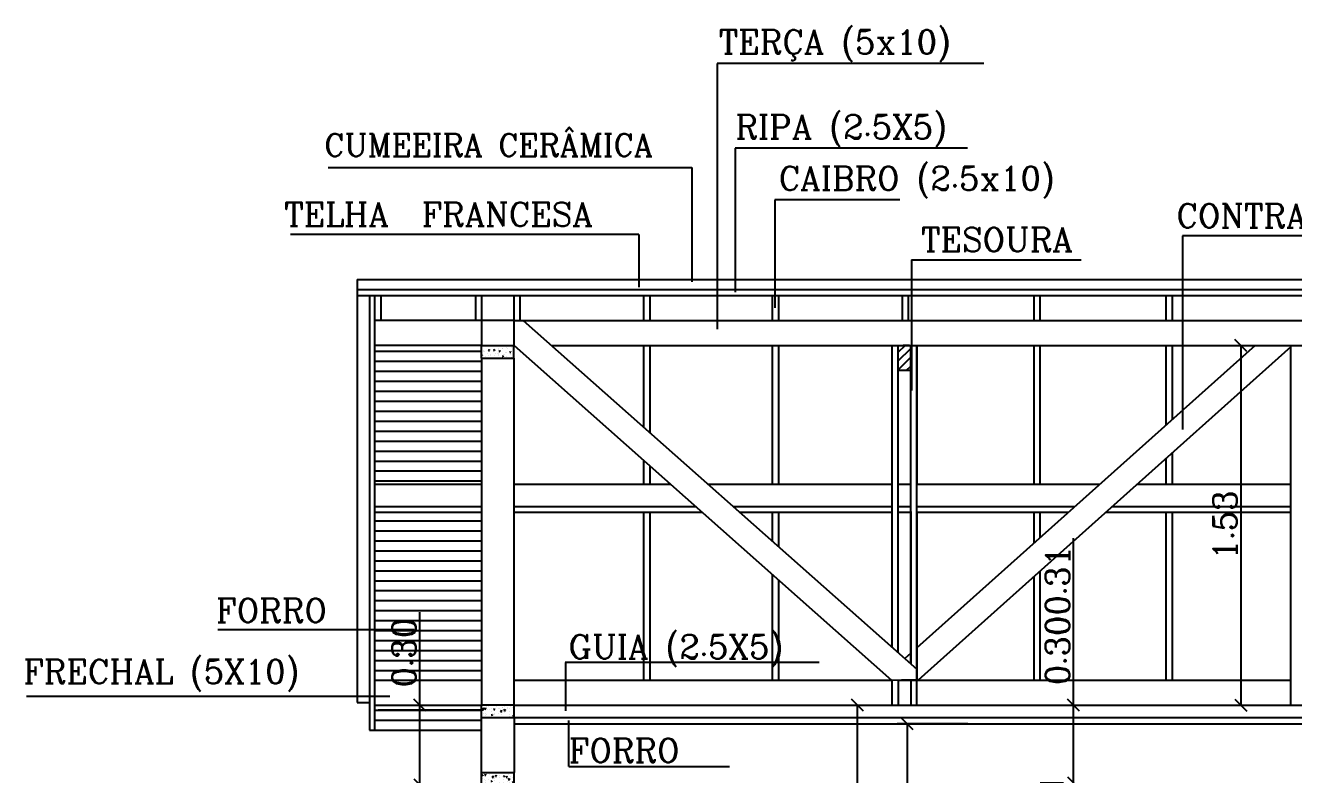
# Model space of a CAD drawing. Extents: x -43 to 70, y -5 to 23.
# Drawn here: x 9.29 to 14.38, y 13.15 to 16.16 of the extents above; entities that cross this region are included whole.
import ezdxf
from ezdxf.enums import TextEntityAlignment as Align

# ---------------------------------------------------------------- set-up
doc = ezdxf.new("R2010")
doc.units = 0
doc.header["$LTSCALE"] = 20
doc.layers.get('0').update_dxf_attribs({"color": 5, "linetype": 'CONTINUOUS'})
doc.layers.get('DEFPOINTS').update_dxf_attribs({"linetype": 'CONTINUOUS'})
for name, color, linetype in [('CONCRETO', 5, 'CONTINUOUS'), ('CORTE', 244, 'CONTINUOUS'), ('COTAS', 244, 'CONTINUOUS'), ('MADEIRAMENTO', 244, 'CONTINUOUS'), ('PAREDE', 7, 'CONTINUOUS'), ('TEXTO', 1, 'CONTINUOUS'), ('TEXTO2', 30, 'CONTINUOUS'), ('VERGA', 244, 'CONTINUOUS'), ('VISTAL', 30, 'CONTINUOUS')]:
    doc.layers.add(name, color=color, linetype=linetype)
doc.styles.add('ROMANC', font='romanc')
doc.dimstyles.new('ISO-25', dxfattribs={"dimscale": 0.8, "dimtxt": 0.12, "dimasz": 0.06, "dimexe": 0.05, "dimexo": 0.5, "dimgap": 0.02, "dimtad": 1, "dimtoh": 1, "dimzin": 1, "dimtxsty": 'ROMANC', "dimblk1": 'OBLIQUE', "dimblk2": 'OBLIQUE', "dimsah": 1, "dimcen": 0.12, "dimclrd": 244, "dimclre": 244, "dimclrt": 244, "dimazin": 3, "dimtfac": 1, "dimtdec": 4, "dimtmove": 0, "dimatfit": 3, "dimtvp": 1, "dimtolj": 1, "dimtzin": 0})

# ---------------------------------------------------------------- blocks, each defined once
blk = doc.blocks.new('*X2')
at = {"color": 0}
for p, q in [((24.0306, 9.0416), (24.0348, 9.0433)), ((24.0306, 9.0416), (24.0336, 9.0396)), ((24.033, 9.0426), (24.0359, 9.046)), ((24.033, 9.0426), (24.0366, 9.0423)), ((24.0334, 9.0247), (24.0334, 9.0247)), ((24.0336, 9.0396), (24.0348, 9.0432)), ((24.0346, 9.0358), (24.0346, 9.0358)), ((24.0366, 9.0422), (24.0359, 9.046)), ((24.0364, 9.0456), (24.0364, 9.0456)), ((24.0383, 9.0413), (24.043, 9.0462)), ((24.0383, 9.0413), (24.0437, 9.0405)), ((24.0416, 9.0151), (24.0416, 9.0151)), ((24.0437, 9.0405), (24.043, 9.0462)), ((24.0439, 9.0219), (24.0439, 9.0219)), ((24.0454, 9.0517), (24.0454, 9.0517)), ((24.0483, 9.0178), (24.0483, 9.0178)), ((24.049, 9.0378), (24.049, 9.0378)), ((24.0558, 9.0524), (24.0558, 9.0524)), ((24.0574, 9.0388), (24.0574, 9.0388)), ((24.0664, 9.0175), (24.0706, 9.0191)), ((24.0664, 9.0175), (24.0694, 9.0155)), ((24.0683, 9.0307), (24.0683, 9.0307)), ((24.0684, 9.0443), (24.0684, 9.0443)), ((24.0694, 9.0155), (24.0706, 9.0191)), ((24.0759, 9.0205), (24.0759, 9.0205)), ((24.0761, 9.0388), (24.0789, 9.0423)), ((24.0761, 9.0388), (24.0796, 9.0385)), ((24.0796, 9.0385), (24.079, 9.0422)), ((24.0795, 9.0223), (24.0795, 9.0223)), ((24.0795, 9.0201), (24.0795, 9.0201)), ((24.0802, 9.0423), (24.0802, 9.0423)), ((24.0878, 9.051), (24.0878, 9.051)), ((24.0945, 9.0221), (24.0945, 9.0221)), ((24.0953, 9.0438), (24.0953, 9.0438)), ((24.1005, 9.0429), (24.1005, 9.0429)), ((24.1024, 9.0314), (24.1071, 9.0363)), ((24.1024, 9.0314), (24.1077, 9.0306)), ((24.1033, 9.0367), (24.1033, 9.0367)), ((24.1077, 9.0306), (24.1071, 9.0363)), ((24.1079, 9.0192), (24.1079, 9.0192)), ((24.1103, 9.0458), (24.1103, 9.0458)), ((24.1103, 9.0265), (24.1103, 9.0265)), ((24.111, 9.0465), (24.111, 9.0465)), ((24.1168, 9.0368), (24.121, 9.0385)), ((24.1168, 9.0368), (24.1198, 9.0348)), ((24.1172, 9.0251), (24.1172, 9.0251)), ((24.1191, 9.0351), (24.122, 9.0385)), ((24.1191, 9.0351), (24.1227, 9.0347)), ((24.1198, 9.0348), (24.121, 9.0384)), ((24.1199, 9.0496), (24.1199, 9.0496)), ((24.1227, 9.0347), (24.122, 9.0385)), ((24.1325, 9.0416), (24.1325, 9.0416)), ((24.133, 9.0487), (24.133, 9.0487)), ((24.1383, 9.0427), (24.1383, 9.0427)), ((24.1399, 9.0178), (24.1399, 9.0178)), ((24.1406, 9.0304), (24.1406, 9.0304)), ((24.1413, 9.0504), (24.1413, 9.0504)), ((24.1519, 9.0483), (24.1519, 9.0483)), ((24.1526, 9.0127), (24.1568, 9.0143)), ((24.1526, 9.0127), (24.1556, 9.0107)), ((24.1551, 9.0301), (24.1551, 9.0301)), ((24.1556, 9.0107), (24.1568, 9.0143)), ((24.1359, 9.0069), (24.1359, 9.0069)), ((24.1399, 9.0104), (24.1399, 9.0104)), ((24.1543, 9.0084), (24.1543, 9.0084)), ((24.0292, 8.7758), (24.0334, 8.7774)), ((24.0292, 8.7758), (24.0322, 8.7738)), ((24.0303, 8.761), (24.0303, 8.761)), ((24.0322, 8.7738), (24.0334, 8.7774)), ((24.0388, 8.7582), (24.0388, 8.7582)), ((24.0396, 8.7781), (24.0396, 8.7781)), ((24.0399, 8.7756), (24.0428, 8.779)), ((24.0399, 8.7756), (24.0435, 8.7752)), ((24.0435, 8.7752), (24.0428, 8.779)), ((24.0455, 8.7732), (24.0455, 8.7732)), ((24.0564, 8.758), (24.0564, 8.758)), ((24.0571, 8.7797), (24.0571, 8.7797)), ((24.0653, 8.767), (24.0653, 8.767)), ((24.07, 8.7627), (24.07, 8.7627)), ((24.0702, 8.7678), (24.0748, 8.7727)), ((24.0702, 8.7678), (24.0755, 8.767)), ((24.0707, 8.7826), (24.0707, 8.7826)), ((24.0721, 8.7817), (24.0721, 8.7817)), ((24.0755, 8.767), (24.0748, 8.7727)), ((24.0775, 8.7718), (24.0775, 8.7718)), ((24.0791, 8.761), (24.0791, 8.761)), ((24.083, 8.7718), (24.0859, 8.7752)), ((24.083, 8.7718), (24.0866, 8.7715)), ((24.0866, 8.7715), (24.0859, 8.7752)), ((24.0949, 8.7847), (24.0949, 8.7847)), ((24.1003, 8.773), (24.1003, 8.773)), ((24.1008, 8.7669), (24.1008, 8.7669)), ((24.1015, 8.7869), (24.1015, 8.7869)), ((24.1095, 8.7705), (24.1095, 8.7705)), ((24.1147, 8.7598), (24.1147, 8.7598)), ((24.1154, 8.771), (24.1196, 8.7726)), ((24.1154, 8.771), (24.1184, 8.769)), ((24.117, 8.766), (24.117, 8.766)), ((24.1184, 8.769), (24.1197, 8.7726)), ((24.126, 8.768), (24.1289, 8.7715)), ((24.126, 8.768), (24.1296, 8.7677)), ((24.1296, 8.7677), (24.1289, 8.7715)), ((24.1311, 8.7707), (24.1311, 8.7707)), ((24.132, 8.768), (24.132, 8.768)), ((24.1342, 8.7579), (24.1389, 8.7628)), ((24.1342, 8.7579), (24.1395, 8.7571)), ((24.1353, 8.779), (24.1353, 8.779)), ((24.1395, 8.7571), (24.1389, 8.7628)), ((24.1416, 8.7691), (24.1416, 8.7691)), ((24.1497, 8.7658), (24.1497, 8.7658)), ((24.1547, 8.771), (24.1547, 8.771)), ((24.0338, 8.7425), (24.0338, 8.7425)), ((24.0381, 8.7382), (24.0381, 8.7382)), ((24.0413, 8.7561), (24.0413, 8.7561)), ((24.0447, 8.7478), (24.0447, 8.7478)), ((24.0633, 8.7374), (24.0633, 8.7374)), ((24.065, 8.7516), (24.0692, 8.7532)), ((24.065, 8.7516), (24.068, 8.7496)), ((24.0658, 8.7412), (24.0658, 8.7412)), ((24.068, 8.7496), (24.0692, 8.7532)), ((24.0693, 8.7427), (24.0693, 8.7427)), ((24.0797, 8.7538), (24.0797, 8.7538)), ((24.0978, 8.7398), (24.0978, 8.7398)), ((24.1001, 8.7469), (24.1001, 8.7469)), ((24.1012, 8.7423), (24.1012, 8.7423)), ((24.1162, 8.7443), (24.1162, 8.7443)), ((24.1299, 8.7384), (24.1299, 8.7384)), ((24.1304, 8.7508), (24.1304, 8.7508)), ((24.1376, 8.7388), (24.1376, 8.7388)), ((24.1389, 8.7473), (24.1389, 8.7473)), ((24.1513, 8.7468), (24.1555, 8.7484)), ((24.1513, 8.7468), (24.1542, 8.7448)), ((24.1543, 8.7448), (24.1555, 8.7484))]:
    blk.add_line(p, q, dxfattribs=at)
blk = doc.blocks.new('*X8')
at = {"color": 0, "linetype": 'CONTINUOUS'}
for p, q in [((11.1245, 14.8146), (11.1266, 14.8154)), ((11.1254, 14.8117), (11.1266, 14.8154)), ((11.126, 14.8509), (11.126, 14.8509)), ((11.1309, 14.8311), (11.1309, 14.8311)), ((11.1316, 14.851), (11.1316, 14.851)), ((11.1319, 14.8277), (11.1319, 14.8277)), ((11.1326, 14.8494), (11.1326, 14.8494)), ((11.1379, 14.8262), (11.1379, 14.8262)), ((11.1463, 14.8189), (11.1463, 14.8189)), ((11.152, 14.8319), (11.1548, 14.8353)), ((11.152, 14.8319), (11.1555, 14.8315)), ((11.1546, 14.8307), (11.1546, 14.8307)), ((11.1555, 14.8315), (11.1549, 14.8353)), ((11.158, 14.8496), (11.158, 14.8496)), ((11.1613, 14.8156), (11.1613, 14.8156)), ((11.162, 14.8356), (11.162, 14.8356)), ((11.1728, 14.8331), (11.177, 14.8347)), ((11.1728, 14.8331), (11.1758, 14.8311)), ((11.1729, 14.8322), (11.1729, 14.8322)), ((11.1758, 14.8311), (11.177, 14.8347)), ((11.1784, 14.8176), (11.1784, 14.8176)), ((11.1873, 14.819), (11.1873, 14.819)), ((11.19, 14.8482), (11.19, 14.8482)), ((11.1921, 14.8198), (11.1921, 14.8198)), ((11.1925, 14.8357), (11.1925, 14.8357)), ((11.1928, 14.8398), (11.1928, 14.8398)), ((11.195, 14.8281), (11.1979, 14.8315)), ((11.195, 14.8281), (11.1986, 14.8278)), ((11.1986, 14.8278), (11.1979, 14.8315)), ((11.2075, 14.8377), (11.2075, 14.8377)), ((11.2079, 14.8382), (11.2079, 14.8382)), ((11.2104, 14.8162), (11.2104, 14.8162)), ((11.2145, 14.817), (11.2145, 14.817)), ((11.2221, 14.8469), (11.2221, 14.8469)), ((11.2222, 14.825), (11.2222, 14.825)), ((11.2224, 14.8237), (11.2224, 14.8237)), ((11.2231, 14.8436), (11.2231, 14.8436)), ((11.2253, 14.8511), (11.2262, 14.8505)), ((11.2262, 14.8504), (11.2264, 14.8511)), ((11.2302, 14.8406), (11.2302, 14.8406)), ((11.238, 14.8243), (11.2409, 14.8278)), ((11.238, 14.8243), (11.2416, 14.824)), ((11.2416, 14.824), (11.2409, 14.8278)), ((11.2424, 14.8149), (11.2424, 14.8149)), ((11.2429, 14.8442), (11.2429, 14.8442)), ((11.2523, 14.822), (11.2523, 14.822)), ((11.2536, 14.8282), (11.2536, 14.8282)), ((11.2541, 14.8455), (11.2541, 14.8455)), ((11.2543, 14.8481), (11.2543, 14.8481)), ((11.1245, 14.8123), (11.1254, 14.8118)), ((11.127, 14.8122), (11.127, 14.8122)), ((11.1301, 14.8111), (11.1301, 14.8111)), ((11.1388, 14.807), (11.1388, 14.807)), ((11.1523, 14.813), (11.1523, 14.813)), ((11.159, 14.8109), (11.159, 14.8109)), ((11.1739, 14.8011), (11.1749, 14.802)), ((11.175, 14.8011), (11.1749, 14.802)), ((11.1767, 14.812), (11.1767, 14.812)), ((11.191, 14.8095), (11.191, 14.8095)), ((11.1917, 14.814), (11.1917, 14.814)), ((11.2086, 14.809), (11.2128, 14.8106)), ((11.2086, 14.809), (11.2116, 14.8069)), ((11.2116, 14.8069), (11.2128, 14.8106)), ((11.2217, 14.8037), (11.2217, 14.8037)), ((11.223, 14.8082), (11.223, 14.8082)), ((11.2452, 14.804), (11.2452, 14.804)), ((11.2528, 14.8082), (11.2528, 14.8082))]:
    blk.add_line(p, q, dxfattribs=at)
blk = doc.blocks.new('*X20')
at = {"color": 0, "linetype": 'CONTINUOUS'}
for p, q in [((12.7971, 14.8477), (12.824, 14.8746)), ((12.7971, 14.8123), (12.8471, 14.8623)), ((12.7971, 14.777), (12.8471, 14.827)), ((12.8302, 14.7748), (12.8471, 14.7916))]:
    blk.add_line(p, q, dxfattribs=at)
blk = doc.blocks.new('_OBLIQUE')
at = {"color": 0, "linetype": 'BYBLOCK'}
blk.add_line((-0.5, -0.5), (0.5, 0.5), dxfattribs=at)
blk = doc.blocks.new('*D24')
at = {"color": 244, "linetype": 'BYBLOCK'}
for p, q in [((13.965, 14.8746), (14.1324, 14.8746)), ((14.1724, 14.8746), (14.1724, 13.4323)), ((13.9573, 13.4323), (14.1324, 13.4323))]:
    blk.add_line(p, q, dxfattribs=at)
at = {"layer": 'DEFPOINTS', "color": 0, "linetype": 'BYBLOCK'}
for p in [(14.365, 14.8746), (14.1724, 13.4323), (14.3573, 13.4323)]:
    blk.add_point(p, dxfattribs=at)
at = {"color": 244, "linetype": 'BYBLOCK', "xscale": 0.048, "yscale": 0.048, "zscale": 0.048}
for p, rotation in [((14.1724, 14.8746), 90), ((14.1724, 13.4323), 270)]:
    blk.add_blockref('_OBLIQUE', p, dxfattribs=dict(at, rotation=rotation))
at = {"color": 244, "linetype": 'BYBLOCK', "insert": (14.1084, 14.1535), "char_height": 0.096, "attachment_point": 5, "rotation": 90, "style": 'ROMANC'}
blk.add_mtext('\\A1;{1.53}', dxfattribs=at)
blk = doc.blocks.new('*D29')
at = {"color": 244, "linetype": 'BYBLOCK'}
for p, q in [((10.877, 13.4323), (10.877, 13.8049)), ((10.7276, 13.4323), (10.837, 13.4323)), ((10.877, 13.1123), (10.877, 13.4323)), ((10.7255, 13.1123), (10.837, 13.1123))]:
    blk.add_line(p, q, dxfattribs=at)
at = {"layer": 'DEFPOINTS', "color": 0, "linetype": 'BYBLOCK'}
for p in [(10.877, 13.4323), (11.1276, 13.4323), (11.1255, 13.1123)]:
    blk.add_point(p, dxfattribs=at)
at = {"color": 244, "linetype": 'BYBLOCK', "xscale": 0.048, "yscale": 0.048, "zscale": 0.048}
for p, rotation in [((10.877, 13.4323), 90), ((10.877, 13.1123), 270)]:
    blk.add_blockref('_OBLIQUE', p, dxfattribs=dict(at, rotation=rotation))
at = {"color": 244, "linetype": 'BYBLOCK', "insert": (10.813, 13.6426), "char_height": 0.096, "attachment_point": 5, "rotation": 90, "style": 'ROMANC'}
blk.add_mtext('\\A1;{0.30}', dxfattribs=at)
blk = doc.blocks.new('*D31')
at = {"color": 244, "linetype": 'BYBLOCK'}
for p, q in [((13.5005, 13.4323), (13.5005, 14.102)), ((13.3668, 13.4323), (13.4605, 13.4323)), ((13.5005, 13.12), (13.5005, 13.4323)), ((13.3668, 13.12), (13.4605, 13.12))]:
    blk.add_line(p, q, dxfattribs=at)
at = {"layer": 'DEFPOINTS', "color": 0, "linetype": 'BYBLOCK'}
for p in [(13.5005, 13.4323), (13.7668, 13.4323), (13.7668, 13.12)]:
    blk.add_point(p, dxfattribs=at)
at = {"color": 244, "linetype": 'BYBLOCK', "xscale": 0.048, "yscale": 0.048, "zscale": 0.048}
for p, rotation in [((13.5005, 13.4323), 90), ((13.5005, 13.12), 270)]:
    blk.add_blockref('_OBLIQUE', p, dxfattribs=dict(at, rotation=rotation))
at = {"color": 244, "linetype": 'BYBLOCK', "insert": (13.4365, 13.7911), "char_height": 0.096, "attachment_point": 5, "rotation": 90, "style": 'ROMANC'}
blk.add_mtext('\\A1;{0.300.31}', dxfattribs=at)
blk = doc.blocks.new('*D207')
at = {"color": 244, "linetype": 'BYBLOCK'}
for p, q in [((13.0763, 13.3573), (12.7925, 13.3573)), ((12.8325, 13.3573), (12.8325, 10.925)), ((13.1002, 10.925), (12.7925, 10.925))]:
    blk.add_line(p, q, dxfattribs=at)
at = {"layer": 'DEFPOINTS', "color": 0, "linetype": 'BYBLOCK'}
for p in [(13.4763, 13.3573), (12.8325, 10.925), (13.5002, 10.925)]:
    blk.add_point(p, dxfattribs=at)
at = {"color": 244, "linetype": 'BYBLOCK', "xscale": 0.048, "yscale": 0.048, "zscale": 0.048}
for p, rotation in [((12.8325, 13.3573), 90), ((12.8325, 10.925), 270)]:
    blk.add_blockref('_OBLIQUE', p, dxfattribs=dict(at, rotation=rotation))
at = {"color": 244, "linetype": 'BYBLOCK', "insert": (12.7685, 12.1411), "char_height": 0.096, "attachment_point": 5, "rotation": 90, "style": 'ROMANC'}
blk.add_mtext('\\A1;2.43', dxfattribs=at)
blk = doc.blocks.new('*D208')
at = {"color": 244, "linetype": 'BYBLOCK'}
for p, q in [((12.6073, 13.4323), (12.6729, 13.4323)), ((12.6329, 10.9123), (12.6329, 13.4323)), ((12.6073, 10.9123), (12.6729, 10.9123))]:
    blk.add_line(p, q, dxfattribs=at)
at = {"layer": 'DEFPOINTS', "color": 0, "linetype": 'BYBLOCK'}
for p in [(12.2073, 13.4323), (12.6329, 13.4323), (12.2073, 10.9123)]:
    blk.add_point(p, dxfattribs=at)
at = {"color": 244, "linetype": 'BYBLOCK', "xscale": 0.048, "yscale": 0.048, "zscale": 0.048}
for p, rotation in [((12.6329, 13.4323), 90), ((12.6329, 10.9123), 270)]:
    blk.add_blockref('_OBLIQUE', p, dxfattribs=dict(at, rotation=rotation))
at = {"color": 244, "linetype": 'BYBLOCK', "insert": (12.5689, 12.1723), "char_height": 0.096, "attachment_point": 5, "rotation": 90, "style": 'ROMANC'}
blk.add_mtext('\\A1;{2.50}', dxfattribs=at)

msp = doc.modelspace()

# ---------------------------------------------------------------- linework, layer by layer
at = {"color": 244, "linetype": 'BYBLOCK'}
msp.add_line((11.1325, 13.4116), (10.7096, 13.4116), dxfattribs=at)
at = {"layer": 'CONCRETO', "color": 3}
msp.add_line((11.1245, 14.8241), (11.1245, 14.8741), dxfattribs=at)
at = {"layer": 'CONCRETO', "color": 3, "linetype": 'CONTINUOUS'}
msp.add_line((11.2542, 14.8241), (11.2542, 14.8741), dxfattribs=at)
at = {"layer": 'CORTE', "linetype": 'CONTINUOUS'}
for p, q in [((12.7971, 14.7748), (12.7971, 14.8748)), ((12.7971, 14.8746), (12.8471, 14.8746)), ((12.8096, 14.8748), (12.8346, 14.8748)), ((12.8471, 14.7748), (12.8471, 14.8748)), ((12.7971, 14.7748), (12.8471, 14.7748)), ((12.7971, 13.5323), (12.7971, 13.4323)), ((12.8471, 13.5323), (12.8471, 13.4323))]:
    msp.add_line(p, q, dxfattribs=at)
at = {"layer": 'CORTE', "color": 244, "linetype": 'CONTINUOUS'}
msp.add_line((12.8346, 13.5323), (12.8096, 13.5323), dxfattribs=at)
at = {"layer": 'COTAS', "color": 30, "linetype": 'CONTINUOUS'}
for p, q in [((11.4616, 13.6025), (11.4616, 13.4095)), ((11.4751, 13.1854), (11.4751, 13.3704))]:
    msp.add_line(p, q, dxfattribs=at)
at = {"layer": 'DEFPOINTS', "color": 0, "linetype": 'BYBLOCK'}
msp.add_point((10.9096, 13.4116), dxfattribs=at)
at = {"layer": 'MADEIRAMENTO'}
for p, q in [((10.6245, 15.1396), (10.6245, 13.4426)), ((10.6745, 15.0747), (10.6745, 13.3317)), ((10.6945, 15.0747), (10.6945, 13.3317)), ((10.6945, 14.8511), (11.1245, 14.8511)), ((10.6945, 14.8111), (11.1245, 14.8111)), ((10.6945, 14.7711), (11.1245, 14.7711)), ((10.6945, 14.7311), (11.1245, 14.7311)), ((10.6945, 14.6911), (11.1245, 14.6911)), ((10.6945, 14.6511), (11.1245, 14.6511)), ((10.6945, 14.6111), (11.1245, 14.6111)), ((10.6945, 14.5711), (11.1245, 14.5711)), ((10.6945, 14.5311), (11.1245, 14.5311)), ((10.6945, 14.4911), (11.1245, 14.4911)), ((10.6945, 14.4511), (11.1245, 14.4511)), ((10.6945, 14.4111), (11.1245, 14.4111)), ((10.6945, 14.3711), (11.1245, 14.3711)), ((10.6945, 14.3311), (11.1245, 14.3311)), ((10.6945, 14.1711), (11.1245, 14.1711)), ((10.6945, 14.1311), (11.1245, 14.1311)), ((10.6945, 14.0911), (11.1245, 14.0911)), ((10.6945, 14.0511), (11.1245, 14.0511)), ((10.6945, 14.0111), (11.1245, 14.0111)), ((10.6945, 13.9711), (11.1245, 13.9711)), ((10.6945, 13.9311), (11.1245, 13.9311)), ((10.6945, 13.8911), (11.1245, 13.8911)), ((10.6945, 13.8511), (11.1245, 13.8511)), ((10.6945, 13.8111), (11.1245, 13.8111)), ((10.6945, 13.7711), (11.1245, 13.7711)), ((10.6945, 13.7311), (11.1245, 13.7311)), ((10.6945, 13.6911), (11.1245, 13.6911)), ((10.6945, 13.6511), (11.1245, 13.6511)), ((10.6945, 13.6111), (11.1245, 13.6111)), ((10.6945, 13.5711), (11.1245, 13.5711)), ((10.6245, 13.4426), (10.6745, 13.4426)), ((10.6945, 13.4111), (11.1245, 13.4111)), ((10.6945, 13.3711), (11.1245, 13.3711)), ((10.6745, 13.3317), (10.7085, 13.3317)), ((10.7085, 13.3317), (11.1245, 13.3317))]:
    msp.add_line(p, q, dxfattribs=at)
at = {"layer": 'MADEIRAMENTO', "color": 30}
for p, q in [((10.7195, 15.0747), (10.7195, 14.9746)), ((10.6945, 13.5323), (11.1245, 13.5323)), ((11.2545, 13.5323), (12.7721, 13.5323)), ((12.7971, 13.5323), (14.3733, 13.5323)), ((10.6945, 13.4323), (11.1245, 13.4323)), ((11.2545, 13.3823), (15.9945, 13.3823)), ((11.2545, 13.3573), (15.9945, 13.3573))]:
    msp.add_line(p, q, dxfattribs=at)
at = {"layer": 'MADEIRAMENTO', "color": 1}
for p, q in [((12.7971, 13.5323), (12.8471, 13.5323)), ((12.872, 13.5323), (13.4193, 13.5323))]:
    msp.add_line(p, q, dxfattribs=at)
at = {"layer": 'MADEIRAMENTO', "color": 244}
msp.add_line((11.2545, 13.4323), (15.9945, 13.4323), dxfattribs=at)
at = {"layer": 'PAREDE', "color": 30}
for p, q in [((11.0995, 15.0746), (11.0995, 14.9746)), ((11.2795, 14.9746), (11.2795, 15.0746)), ((11.7756, 14.9746), (11.7756, 15.0746)), ((11.8006, 14.9746), (11.8006, 15.0746)), ((12.2926, 14.9746), (12.2926, 15.0746)), ((12.3176, 14.9746), (12.3176, 15.0746)), ((12.8135, 14.9746), (12.8135, 15.0746)), ((12.8385, 14.9746), (12.8385, 15.0746)), ((13.3421, 14.9746), (13.3421, 15.0746)), ((13.3671, 14.9746), (13.3671, 15.0746)), ((13.8723, 14.9746), (13.8723, 15.0746)), ((13.8973, 14.9746), (13.8973, 15.0746)), ((11.7756, 14.5462), (11.7756, 14.8746)), ((11.8006, 14.524), (11.8006, 14.8746)), ((12.2926, 14.3166), (12.2926, 14.8746)), ((12.3176, 14.3166), (12.3176, 14.8746)), ((13.3421, 14.3166), (13.3421, 14.8746)), ((13.3671, 14.3166), (13.3671, 14.8746)), ((13.8723, 14.5554), (13.8723, 14.8746)), ((13.8973, 14.5777), (13.8973, 14.8746)), ((11.7756, 14.3166), (11.7756, 14.4126)), ((13.8723, 14.3166), (13.8723, 14.4213)), ((13.8973, 14.3166), (13.8973, 14.4436)), ((11.8006, 14.3166), (11.8006, 14.3905)), ((11.7756, 13.5323), (11.7756, 14.2048)), ((11.8006, 13.5323), (11.8006, 14.2048)), ((12.2926, 14.0886), (12.2926, 14.2048)), ((12.3176, 14.0664), (12.3176, 14.2048)), ((13.3421, 14.0819), (13.3421, 14.2048)), ((13.3671, 14.1042), (13.3671, 14.2048)), ((13.8723, 13.5323), (13.8723, 14.2048)), ((13.8973, 13.5323), (13.8973, 14.2048)), ((12.2926, 13.5323), (12.2926, 13.955)), ((13.3671, 13.5323), (13.3671, 13.9701)), ((12.3176, 13.5323), (12.3176, 13.9329)), ((13.3421, 13.5323), (13.3421, 13.9478))]:
    msp.add_line(p, q, dxfattribs=at)
at = {"layer": 'PAREDE'}
for p, q in [((11.1245, 15.0746), (11.1245, 14.874)), ((11.2545, 14.8739), (11.2545, 15.0746)), ((11.1245, 14.8241), (11.1245, 13.4323)), ((11.2545, 13.4323), (11.2545, 14.8241)), ((11.1245, 14.8011), (11.1245, 13.4323)), ((11.1245, 14.8011), (11.1245, 13.4323)), ((11.2545, 13.3823), (11.2545, 13.1623))]:
    msp.add_line(p, q, dxfattribs=at)
at = {"layer": 'PAREDE', "color": 3}
for p, q in [((11.2545, 13.4323), (11.1245, 13.4323)), ((11.1245, 13.3823), (11.2545, 13.3823)), ((11.1245, 13.1623), (11.2545, 13.1623))]:
    msp.add_line(p, q, dxfattribs=at)
at = {"layer": 'PAREDE', "linetype": 'CONTINUOUS'}
msp.add_line((11.1245, 13.1623), (11.1245, 13.3823), dxfattribs=at)
at = {"layer": 'TEXTO', "color": 30, "linetype": 'CONTINUOUS'}
for p, q in [((12.0705, 16.0058), (12.0705, 14.9394)), ((12.1424, 15.6664), (12.1424, 15.0882)), ((10.5082, 15.5889), (11.9681, 15.5889)), ((11.9681, 15.5889), (11.9681, 15.1297)), ((12.3012, 15.4585), (12.3012, 15.0258)), ((11.7551, 15.3198), (10.3569, 15.3198)), ((11.7551, 15.3198), (11.7551, 15.1086)), ((16.1767, 15.3145), (13.9376, 15.3145)), ((13.9376, 15.3145), (13.9376, 14.538)), ((12.8498, 15.2184), (12.8498, 14.6944)), ((10.6245, 15.1396), (16.6245, 15.1396)), ((10.6245, 15.0996), (16.6245, 15.0996)), ((10.6245, 15.0746), (16.6245, 15.0746)), ((11.2545, 14.9746), (10.6945, 14.9746)), ((11.2545, 14.9746), (16.5545, 14.9746)), ((11.2916, 14.9746), (12.872, 13.5757)), ((11.1245, 14.8746), (10.6945, 14.8746)), ((11.2545, 14.8739), (12.7702, 13.5323)), ((11.4046, 14.8746), (15.9945, 14.8746)), ((14.2297, 14.8746), (12.872, 13.662)), ((14.3733, 14.8688), (12.8769, 13.5323)), ((12.4799, 13.6025), (11.4597, 13.6025)), ((12.8471, 13.6397), (12.8235, 13.6186)), ((12.7721, 13.5326), (12.872, 13.5341)), ((11.4749, 13.1854), (12.1191, 13.1854))]:
    msp.add_line(p, q, dxfattribs=at)
at = {"layer": 'TEXTO2', "color": 30, "linetype": 'CONTINUOUS'}
for p, q in [((13.1402, 16.0058), (12.0705, 16.0058)), ((13.0744, 15.6664), (12.1424, 15.6664)), ((12.8037, 15.4585), (12.3012, 15.4585))]:
    msp.add_line(p, q, dxfattribs=at)
at = {"layer": 'TEXTO2', "linetype": 'CONTINUOUS'}
msp.add_line((12.8498, 15.2184), (13.5308, 15.2184), dxfattribs=at)
at = {"layer": 'VERGA', "color": 3}
for p, q in [((11.1245, 14.8741), (11.2545, 14.8741)), ((11.1245, 14.8241), (11.2545, 14.8241))]:
    msp.add_line(p, q, dxfattribs=at)
at = {"layer": 'VERGA'}
for p, q in [((11.1245, 14.874), (11.1245, 14.8741)), ((11.1245, 14.874), (11.1245, 14.8741)), ((11.1245, 14.874), (11.1245, 14.8741)), ((11.2545, 14.8739), (11.2545, 14.8741)), ((11.1245, 14.8241), (11.1245, 14.8511)), ((11.1245, 13.3823), (11.1245, 13.4323)), ((11.1245, 13.3823), (11.1245, 13.4323)), ((11.1245, 13.3823), (11.1245, 13.4323)), ((11.2545, 13.3823), (11.2545, 13.4323)), ((11.1245, 13.1123), (11.1245, 13.1623)), ((11.2545, 13.1123), (11.2545, 13.1623))]:
    msp.add_line(p, q, dxfattribs=at)
at = {"layer": 'VISTAL', "color": 30}
for p, q in [((12.7721, 13.6641), (12.7721, 14.8748)), ((12.8721, 13.4323), (12.8721, 14.8748)), ((14.3733, 13.5323), (14.3733, 14.8748)), ((12.7971, 13.642), (12.7971, 14.7748)), ((12.8471, 13.5977), (12.8471, 14.7748)), ((12.7721, 13.5323), (12.7721, 13.5326)), ((12.7721, 13.4323), (12.7721, 13.5323)), ((12.7971, 13.5323), (12.7971, 13.533)), ((14.3733, 13.4323), (14.3733, 13.5323))]:
    msp.add_line(p, q, dxfattribs=at)
at = {"layer": 'VISTAL', "linetype": 'CONTINUOUS'}
for p, q in [((12.8421, 14.8748), (12.8171, 14.8748)), ((12.872, 14.8748), (12.872, 14.3199)), ((11.1245, 14.3166), (10.6945, 14.3166)), ((11.8841, 14.3166), (11.2545, 14.3166)), ((12.7721, 14.3166), (12.035, 14.3166)), ((12.8471, 14.3166), (12.7971, 14.3166)), ((13.6049, 14.3166), (12.8721, 14.3166)), ((14.3733, 14.3166), (13.7551, 14.3166)), ((11.1245, 14.2272), (10.6945, 14.2272)), ((11.1245, 14.2048), (10.6945, 14.2048)), ((11.9851, 14.2272), (11.2545, 14.2272)), ((12.0104, 14.2048), (11.2545, 14.2048)), ((12.7721, 14.2272), (12.136, 14.2272)), ((12.7721, 14.2048), (12.1613, 14.2048)), ((12.8471, 14.2272), (12.7971, 14.2272)), ((12.8471, 14.2048), (12.7971, 14.2048)), ((12.847, 14.2081), (12.847, 13.5978)), ((12.872, 14.2081), (12.872, 13.5323)), ((13.4798, 14.2048), (12.872, 14.2048)), ((13.5048, 14.2272), (12.8721, 14.2272)), ((14.3733, 14.2048), (13.6299, 14.2048)), ((14.3733, 14.2272), (13.6549, 14.2272)), ((10.854, 13.7343), (10.0654, 13.7343)), ((12.847, 13.5337), (12.847, 13.5323)), ((9.2975, 13.4682), (10.7556, 13.4682))]:
    msp.add_line(p, q, dxfattribs=at)
at = {"layer": 'VISTAL', "color": 244}
for p, q in [((12.7971, 13.5323), (12.8471, 13.5323)), ((12.8096, 13.5323), (12.8346, 13.5323))]:
    msp.add_line(p, q, dxfattribs=at)

# ---------------------------------------------------------------- block references
at = {"layer": 'TEXTO', "color": 244, "linetype": 'CONTINUOUS'}
msp.add_blockref('*X20', (0, 0), dxfattribs=at)
at = {"layer": 'VERGA', "linetype": 'CONTINUOUS'}
msp.add_blockref('*X8', (0, 0.023), dxfattribs=at)
at = {"layer": 'VERGA'}
msp.add_blockref('*X2', (-12.9027, 4.3754), dxfattribs=at)

# ---------------------------------------------------------------- texts
at = {"layer": 'TEXTO', "color": 244, "linetype": 'CONTINUOUS', "style": 'ROMANC'}
for s, height, p in [('TERÇA (5x10)', 0.096, (12.0764, 16.0441)), ('RIPA (2.5X5)', 0.096, (12.1431, 15.7033)), ('CUMEEIRA CERÂMICA', 0.09, (10.493, 15.6331)), ('CAIBRO (2.5x10)', 0.096, (12.3168, 15.4968)), ('TELHA  FRANCESA', 0.096, (10.3324, 15.3524)), ('CONTRAVENTAMENTO 2(2.5X8)', 0.096, (13.9132, 15.347)), ('FORRO', 0.096, (10.0588, 13.7636)), ('GUIA (2.5X5)', 0.096, (11.4735, 13.618)), ('FRECHAL (5X10)', 0.096, (9.2849, 13.5183)), ('FORRO', 0.096, (11.4745, 13.202))]:
    msp.add_text(s, height=height, dxfattribs=at).set_placement(p)
msp.add_text('TESOURA', height=0.096, dxfattribs=at).set_placement((13.1929, 15.2991), align=Align.MIDDLE)

# ---------------------------------------------------------------- dimensions: what is measured, and where the dimension line sits
at = {"layer": 'COTAS', "color": 30, "linetype": 'CONTINUOUS'}
dim = msp.add_linear_dim(base=(12.6329, 13.4323), p1=(12.2073, 10.9123), p2=(12.2073, 13.4323), angle=90, text='{2.50}', dimstyle='ISO-25', dxfattribs=at)
dim.commit()
dim.dimension.update_dxf_attribs({"geometry": '*D208', "text_midpoint": (12.5689, 12.1723)})
dim = msp.add_linear_dim(base=(12.8325, 10.925), p1=(13.4763, 13.3573), p2=(13.5002, 10.925), angle=90, dimstyle='ISO-25', dxfattribs=at)
dim.commit()
dim.dimension.update_dxf_attribs({"geometry": '*D207', "text_midpoint": (12.7685, 12.1411)})
at = {"layer": 'TEXTO', "color": 30, "linetype": 'CONTINUOUS'}
for base, p1, p2, text, override, picture, middle in [((14.1724, 13.4323), (14.365, 14.8746), (14.3573, 13.4323), '{1.53}', {"dimexe": 0.05, "dimtxsty": 'ROMANC', "dimblk1": 'OBLIQUE', "dimblk2": 'OBLIQUE', "dimsah": 1}, '*D24', (14.1084, 14.1535)), ((13.5005, 13.4323), (13.7668, 13.12), (13.7668, 13.4323), '{0.30<>}', {"dimexe": 0.05, "dimtoh": 0, "dimtxsty": 'ROMANC', "dimblk1": 'OBLIQUE', "dimblk2": 'OBLIQUE', "dimsah": 1}, '*D31', (13.4365, 13.7911)), ((10.877, 13.4323), (11.1255, 13.1123), (11.1276, 13.4323), '{0.30}', {"dimexe": 0.05, "dimtoh": 0, "dimtxsty": 'ROMANC', "dimblk1": 'OBLIQUE', "dimblk2": 'OBLIQUE', "dimsah": 1}, '*D29', (10.813, 13.6426))]:
    dim = msp.add_linear_dim(base=base, p1=p1, p2=p2, angle=90, text=text, dimstyle='ISO-25', override=override, dxfattribs=at)
    dim.commit()
    dim.dimension.update_dxf_attribs({"geometry": picture, "text_midpoint": middle})

doc.saveas('drawing.dxf')
